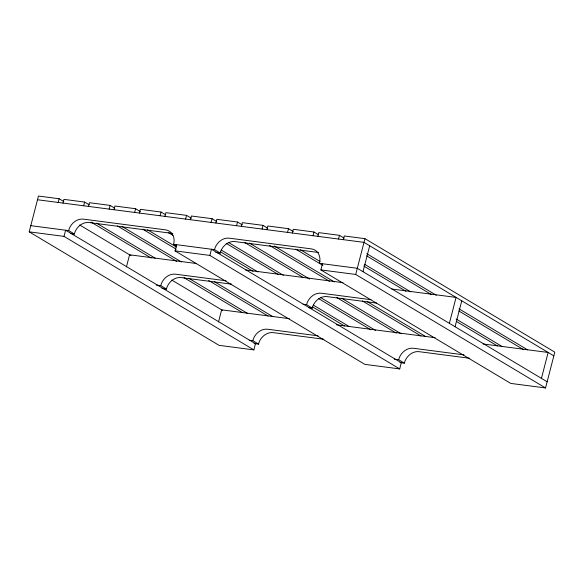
<?xml version="1.0" encoding="UTF-8"?>
<svg xmlns="http://www.w3.org/2000/svg" width="584" height="584" viewBox="0 0 584 584"><rect width="100%" height="100%" fill="white"/><g stroke="black" fill="none" stroke-linecap="round" stroke-linejoin="round"><path stroke-width="0.88" d="M253.865 349.882L64.028 236.389L65.62 230.213L255.463 343.713L253.865 349.882L219.036 345.341L29.2 231.841L38.456 196.049L59.137 198.743L63.824 201.546M58.181 202.444L59.137 198.743M62.984 203.071L63.941 199.37L84.622 202.071L89.308 204.874M172.857 233.607A13.636 11.227 -59.1 0 0 171.258 233.264L89.089 222.541A13.636 11.227 -59.1 0 0 74.905 232.184L74.431 234.023L68.73 230.622L69.211 228.775A13.636 11.227 -59.1 0 1 83.395 219.139L165.564 229.862A13.636 11.227 -59.1 0 1 174.003 242.455L173.528 244.294L176.375 246.003M83.665 205.772L84.622 202.071M88.469 206.4L89.425 202.699L110.106 205.4L114.793 208.196M109.15 209.101L110.106 205.4M113.953 209.729L114.917 206.028L135.59 208.722L140.277 211.525M134.634 212.43L135.59 208.722M139.445 213.05L140.401 209.349L161.075 212.05L165.768 214.854M126.443 266.888L129.575 254.792L196.501 263.53M160.118 215.751L161.075 212.05M164.929 216.379L165.885 212.678L186.566 215.379L191.253 218.182M231.731 284.189L181.164 277.59A13.636 11.227 -59.1 0 0 166.973 287.226L166.498 289.073L160.804 285.664L161.279 283.824A13.636 11.227 -59.1 0 1 175.47 274.181L226.037 280.78M399.704 368.92L209.868 255.42L211.459 249.251L401.303 362.752L399.704 368.92L364.876 364.372L175.039 250.872L176.638 244.703M185.602 219.08L186.566 215.379M190.413 219.708L191.369 216.007L212.05 218.701L216.737 221.504M211.094 222.409L212.05 218.701M215.898 223.03L216.854 219.328L237.535 222.029L242.221 224.833M318.689 252.646A13.636 11.227 -59.1 0 0 317.097 252.303L234.929 241.579A13.636 11.227 -59.1 0 0 220.745 251.215L220.263 253.062L214.569 249.653L215.051 247.813A13.636 11.227 -59.1 0 1 229.235 238.17L311.403 248.893A13.636 11.227 -59.1 0 1 319.842 261.486L319.36 263.333L357.298 268.282L547.142 381.783M236.578 225.731L237.535 222.029M241.382 226.358L242.338 222.657L263.019 225.358L267.706 228.161M218.518 321.937L221.643 309.841L289.474 318.696M262.063 229.059L263.019 225.358M266.866 229.687L267.83 225.986L288.503 228.68L293.19 231.483M323.799 339.238L273.232 332.632A13.636 11.227 -59.1 0 0 259.048 342.275L258.573 344.122L252.879 340.713L253.354 338.866A13.636 11.227 -59.1 0 1 267.538 329.23L318.105 335.829M287.547 232.388L288.503 228.68M292.358 233.016L293.314 229.308L313.988 232.009L318.674 234.812M313.031 235.71L313.988 232.009M317.842 236.338L318.798 232.636L339.479 235.337L344.166 238.141M376.665 303.103L327.003 296.621A13.636 11.227 -59.1 0 0 312.812 306.264L312.338 308.104L306.644 304.702L307.118 302.855A13.636 11.227 -59.1 0 1 321.302 293.219L370.971 299.702M343.326 239.666L344.283 235.965L364.964 238.659L554.8 352.159L545.544 387.951L510.715 383.411L320.879 269.91L322.47 263.742M338.516 239.038L339.479 235.337M545.544 387.951L355.707 274.458L364.964 238.659M362.993 271.691L369.701 245.769M469.638 358.269L419.071 351.67A13.636 11.227 -59.1 0 0 404.887 361.306L404.413 363.153L398.711 359.751L399.193 357.904A13.636 11.227 -59.1 0 1 413.377 348.268L463.944 354.868M449.373 323.332L456.075 297.409L391.857 289.029M455.067 326.733L461.769 300.818M541.441 378.381L548.15 352.459L483.026 343.961M37.5 199.75L364.007 242.367L553.844 355.86M30.799 225.672L68.73 230.622M173.528 244.294L214.569 249.653M70.817 233.556L74.431 234.023M215.803 252.478L220.263 253.062M29.2 231.841L64.028 236.389M175.039 250.872L209.868 255.42M320.879 269.91L355.707 274.458M245.338 269.903L343.02 282.656M156.286 285.08L160.804 285.664M303.074 304.235L306.644 304.702M161.98 288.481L166.498 289.073M308.768 307.644L312.338 308.104M336.508 324.835L435.095 337.698M249.266 340.246L252.879 340.713M394.251 359.167L398.711 359.751M254.055 343.531L258.573 344.122M399.945 362.569L404.413 363.153M366.759 253.675L436.292 295.248M458.944 308.79L527.695 349.896M366.642 255.85L431.481 294.621M458.827 310.965L523.673 349.736M364.715 264.362L410.808 291.92M456.119 319.01L502.211 346.567M363.81 266.07L405.997 291.292M456.776 321.653L497.4 345.94M300.461 249.769L319.995 261.45M295.657 249.142L322.923 265.464M274.195 245.973L334.347 281.941M367.161 301.556L425.751 336.588M269.385 245.346L329.544 281.313M362.357 300.928L420.947 335.961M249.492 243.119L309.644 279.079M341.676 298.234L401.047 333.727M244.681 242.491L303.279 277.517M336.866 297.606L396.244 333.099M228.694 242.594L283.379 275.29M320.879 297.709L375.563 330.405M226.227 243.367L278.575 274.662M318.411 298.482L370.76 329.777M221.175 250.01L257.894 271.962M313.36 305.125L349.298 326.609M220.278 251.719L253.084 271.334M312.462 306.834L344.487 325.981M168.228 232.512L172.915 235.316M147.548 229.811L176.456 247.09M142.744 229.183L176.332 249.266M122.063 226.482L181.434 261.982M214.248 281.597L272.837 316.63M117.26 225.855L176.631 261.355M208.663 280.502L268.034 316.002M96.579 223.161L155.169 258.186M188.763 278.276L247.353 313.301M90.987 222.066L151.147 258.026M183.953 277.648L242.55 312.674M79.687 224.971L130.998 255.646M171.871 280.086L222.65 310.447"/></g></svg>
